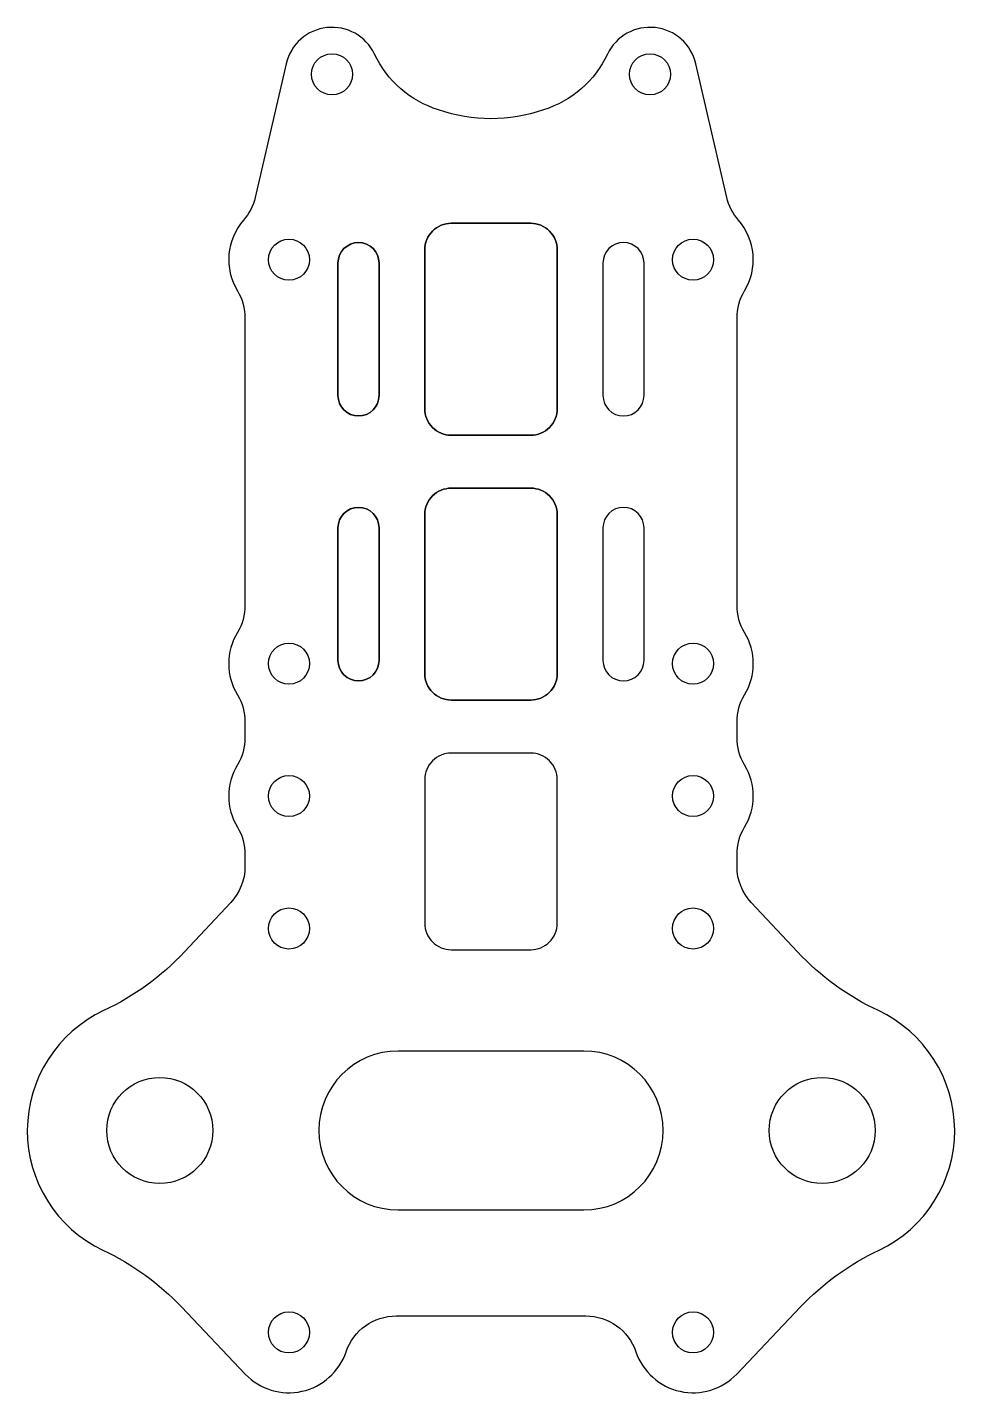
# Model space of a CAD drawing. Header units: millimetres. Extents: x -35 to 35, y -20 to 83.
import ezdxf

# ---------------------------------------------------------------- set-up
doc = ezdxf.new("R2010")
doc.units = ezdxf.units.MM
doc.layers.get('0').update_dxf_attribs({"linetype": 'CONTINUOUS'})

msp = doc.modelspace()

# ---------------------------------------------------------------- linework, layer by layer
for points in [[(-3.96, 77.07, -0.208844), (-8.79, 81.27, 0.710178), (-15.46, 80.55), (-17.8, 70.46, -0.122734), (-18.68, 68.74, 0.32581), (-19.14, 63.4, -0.136656), (-18.57, 61.33), (-18.57, 39.67, -0.136656), (-19.14, 37.6, 0.278514), (-19.14, 32.9, -0.136656), (-18.57, 30.83), (-18.57, 29.67, -0.136656), (-19.14, 27.6, 0.278514), (-19.14, 22.9, -0.136656), (-18.57, 20.83), (-18.57, 19.94, -0.190575), (-19.65, 17.21), (-23.14, 13.48, -0.095078), (-29.24, 9.05, 0.634076), (-29.29, -9.04, -0.092143), (-23.36, -13.32), (-18.55, -18.39, 0.563867), (-10.94, -16.71, -0.321248), (-7.15, -14), (7.15, -14, -0.321248), (10.94, -16.71, 0.563867), (18.55, -18.39), (23.36, -13.32, -0.092143), (29.29, -9.04, 0.634076), (29.24, 9.05, -0.095078), (23.14, 13.48), (19.65, 17.21, -0.190575), (18.57, 19.94), (18.57, 20.83, -0.136656), (19.14, 22.9, 0.278514), (19.14, 27.6, -0.136656), (18.57, 29.67), (18.57, 30.83, -0.136656), (19.14, 32.9, 0.278514), (19.14, 37.6, -0.136656), (18.57, 39.67), (18.57, 61.33, -0.136656), (19.14, 63.4, 0.32581), (18.68, 68.74, -0.122734), (17.8, 70.46), (15.46, 80.55, 0.710178), (8.79, 81.27, -0.208844), (3.96, 77.07, -0.16978)], [(19.65, 17.21, -0.190575), (18.57, 19.94), (18.57, 20.83, -0.136656), (19.14, 22.9, 0.278514), (19.14, 27.6, -0.136656), (18.57, 29.67), (18.57, 30.83, -0.136656), (19.14, 32.9, 0.278514), (19.14, 37.6, -0.136656), (18.57, 39.67), (18.57, 61.33, -0.136656), (19.14, 63.4, 0.32581), (18.68, 68.74, -0.122734), (17.8, 70.46), (15.46, 80.55, 0.710178), (8.79, 81.27, -0.208844), (3.96, 77.07, -0.16978), (-3.96, 77.07, -0.208844), (-8.79, 81.27, 0.710178), (-15.46, 80.55), (-17.8, 70.46, -0.122734), (-18.68, 68.74, 0.32581), (-19.14, 63.4, -0.136656), (-18.57, 61.33), (-18.57, 39.67, -0.136656), (-19.14, 37.6, 0.278514), (-19.14, 32.9, -0.136656), (-18.57, 30.83), (-18.57, 29.67, -0.136656), (-19.14, 27.6, 0.278514), (-19.14, 22.9, -0.136656), (-18.57, 20.83), (-18.57, 19.94, -0.190575), (-19.65, 17.21), (-23.14, 13.48, -0.095078), (-29.24, 9.05, 0.634076), (-29.29, -9.04, -0.092143), (-23.36, -13.32), (-18.55, -18.39, 0.563867), (-10.94, -16.71, -0.321248), (-7.15, -14), (7.15, -14, -0.321248), (10.94, -16.71, 0.563867), (18.55, -18.39), (23.36, -13.32, -0.092143), (29.29, -9.04, 0.634076), (29.24, 9.05, -0.095078), (23.14, 13.48)], [(-3, 52.5), (3, 52.5, 0.414214), (5, 54.5), (5, 66.5, 0.414214), (3, 68.5), (-3, 68.5, 0.414214), (-5, 66.5), (-5, 54.5, 0.414214)], [(5, 54.5, -0.414214), (3, 52.5), (-3, 52.5, -0.414214), (-5, 54.5), (-5, 66.5, -0.414214), (-3, 68.5), (3, 68.5, -0.414214), (5, 66.5)], [(-8.45, 55.5), (-8.45, 65.5, 1), (-11.55, 65.5), (-11.55, 55.5, 1)], [(-8.45, 55.5, -1), (-11.55, 55.5), (-11.55, 65.5, -1), (-8.45, 65.5)], [(8.45, 65.5), (8.45, 55.5, 1), (11.55, 55.5), (11.55, 65.5, 1)], [(8.45, 65.5), (8.45, 55.5, 1), (11.55, 55.5), (11.55, 65.5, 1)], [(3, 48.5), (-3, 48.5, 0.414214), (-5, 46.5), (-5, 34.5, 0.414214), (-3, 32.5), (3, 32.5, 0.414214), (5, 34.5), (5, 46.5, 0.414214)], [(5, 34.5, -0.414214), (3, 32.5), (-3, 32.5, -0.414214), (-5, 34.5), (-5, 46.5, -0.414214), (-3, 48.5), (3, 48.5, -0.414214), (5, 46.5)], [(-8.45, 35.5), (-8.45, 45.5, 1), (-11.55, 45.5), (-11.55, 35.5, 1)], [(-8.45, 35.5, -1), (-11.55, 35.5), (-11.55, 45.5, -1), (-8.45, 45.5)], [(8.45, 45.5), (8.45, 35.5, 1), (11.55, 35.5), (11.55, 45.5, 1)], [(11.55, 35.5), (11.55, 45.5, 1), (8.45, 45.5), (8.45, 35.5, 1)], [(5, 15.65), (5, 26.5, 0.414214), (3, 28.5), (-3, 28.5, 0.414214), (-5, 26.5), (-5, 15.65, 0.414214), (-3, 13.65), (3, 13.65, 0.414214)], [(-3, 13.65), (3, 13.65, 0.414214), (5, 15.65), (5, 26.5, 0.414214), (3, 28.5), (-3, 28.5, 0.414214), (-5, 26.5), (-5, 15.65, 0.414214)], [(7, 6), (-7, 6, 1), (-7, -6), (7, -6, 1)], [(7, 6), (-7, 6, 1), (-7, -6), (7, -6, 1)]]:
    msp.add_lwpolyline(points, format="xyb", close=True)
for centre, radius in [((-12, 79.75), 1.55), ((-12, 79.75), 1.55), ((12, 79.75), 1.55), ((12, 79.75), 1.55), ((-15.25, 65.75), 1.55), ((-15.25, 65.75), 1.55), ((15.25, 65.75), 1.55), ((15.25, 65.75), 1.55), ((-15.25, 35.25), 1.55), ((-15.25, 35.25), 1.55), ((15.25, 35.25), 1.55), ((15.25, 35.25), 1.55), ((-15.25, 25.25), 1.55), ((-15.25, 25.25), 1.55), ((15.25, 25.25), 1.55), ((15.25, 25.25), 1.55), ((-15.25, 15.25), 1.55), ((-15.25, 15.25), 1.55), ((15.25, 15.25), 1.55), ((15.25, 15.25), 1.55), ((-25, 0), 4), ((-25, 0), 4), ((25, 0), 4), ((25, 0), 4), ((-15.25, -15.25), 1.55), ((-15.25, -15.25), 1.55), ((15.25, -15.25), 1.55), ((15.25, -15.25), 1.55)]:
    msp.add_circle(centre, radius)

doc.saveas('drawing.dxf')
